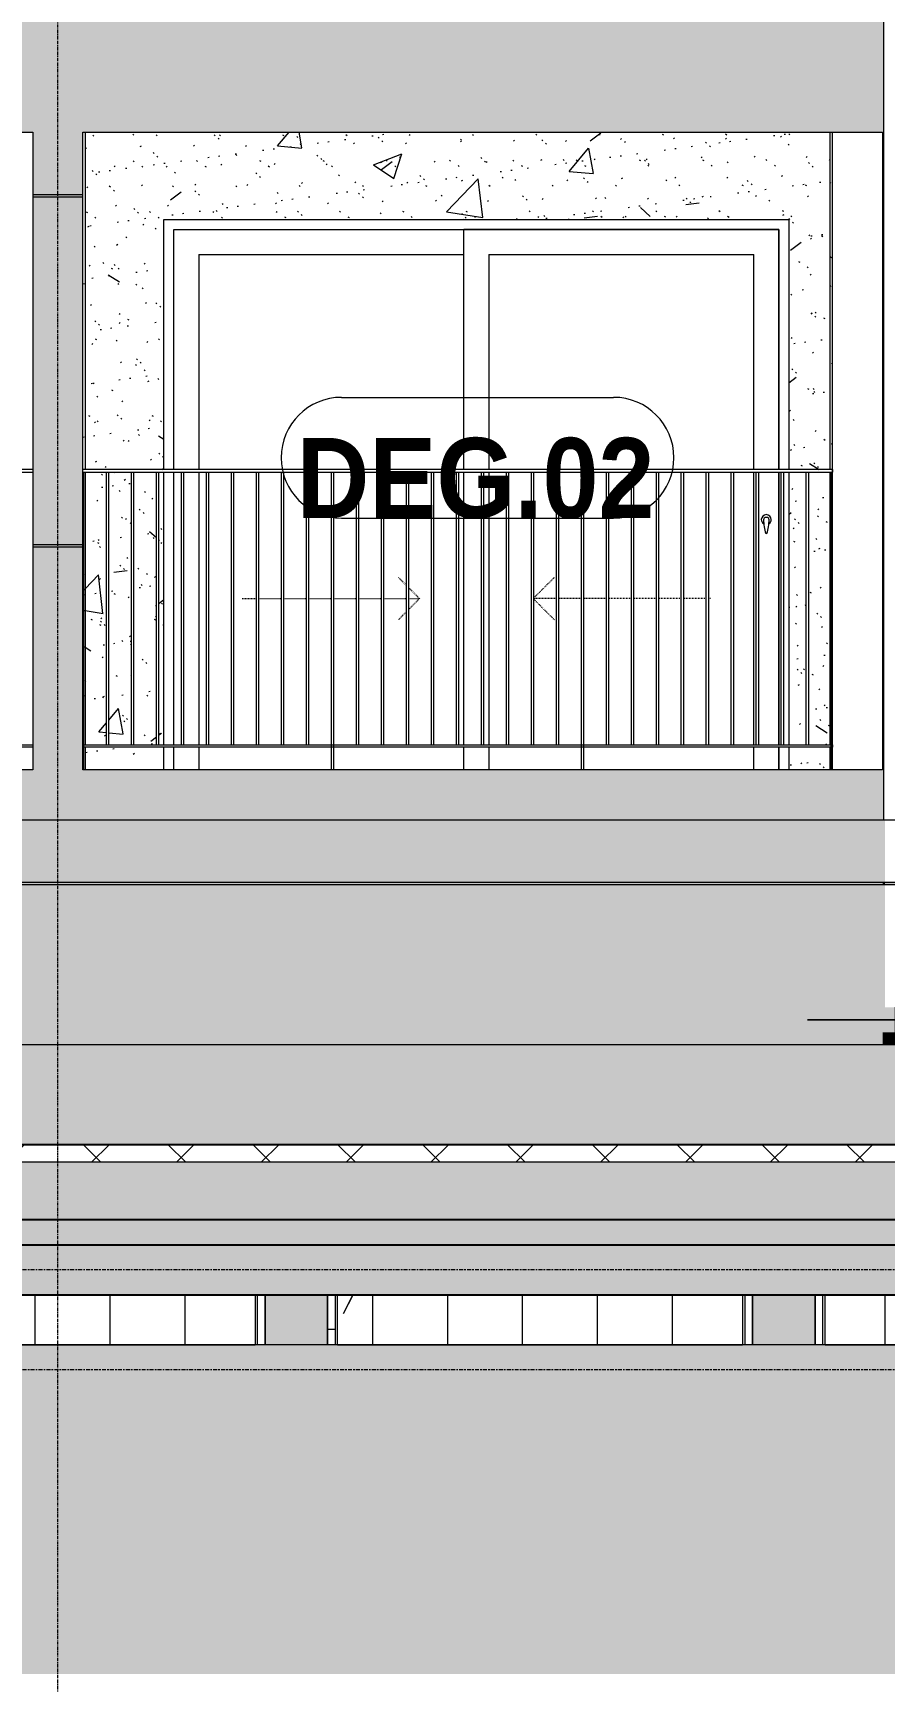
# Model space of a CAD drawing. Header units: millimetres. Extents: x -134153 to 99383, y -5233 to 35400.
# Drawn here: x 53160 to 56565, y -1245 to 5346 of the extents above; entities that cross this region are included whole.
import ezdxf

# ---------------------------------------------------------------- set-up
doc = ezdxf.new("R2010")
doc.units = ezdxf.units.MM
for name, pattern in [('Centre', [31.75, 6.35, -4.7625, 15.875, -4.7625]), ('Dash', [6, 3, -3]), ('Grid Line', [22.225, 12.7, -3.175, 3.175, -3.175])]:
    doc.linetypes.add(name, pattern=pattern)
for name, color, linetype, lineweight in [('0-2', 250, 'Continuous', 5), ('A-DETL-GENF-2', 9, 'Continuous', 9), ('A-DETL-THIN', 151, 'Continuous', 9), ('A-DOOR', 31, 'Continuous', 9), ('A-DOOR-FRAM', 31, 'Continuous', 9), ('A-DOOR-HDLN', 31, 'Dash', 9), ('A-DOOR-IDEN', 31, 'Continuous', 9), ('A-FLOR-2', 10, 'Continuous', 25), ('A-FLOR-3', 192, 'Continuous', 25), ('A-FLOR-HRAL', 11, 'Continuous', 9), ('A-FLOR-LEVL-2', 51, 'Centre', 9), ('A-FLOR-MCUT', 51, 'Continuous', 9), ('A-FLOR-PATT', 8, 'Continuous', 9), ('A-FLOR-PATT-1', 7, 'Continuous', 9), ('A-GLAZ-CWMG', 51, 'Continuous', 9), ('A-WALL', 113, 'Continuous', 9), ('A-WALL-PATT', 111, 'Continuous', 9), ('A-WALL-PATT-1', 9, 'Continuous', 9), ('A-WALL-PATT-2', 111, 'Continuous', 5), ('A-WALL-PATT-3', 7, 'Continuous', 9), ('C-PRKG', 70, 'Continuous', 9), ('C-PRKG-HDLN', 70, 'Dash', 9), ('I-WALL-1', 7, 'Continuous', 9), ('I-WALL-2', 2, 'Continuous', 18), ('L-SITE-WALL-2', 250, 'Continuous', 18), ('S-GRID-1', 1, 'Grid Line', 9)]:
    doc.layers.add(name, color=color, linetype=linetype, lineweight=lineweight)
doc.styles.add('Arial_B_2', font='arialbd_0.ttf', dxfattribs={"width": 0.9, "height": 320})
pattern_1 = [(37.5, (82572.62, 0), (-5.1206, 156.6122), [5.364, -118.181, 5.364, -132.812, -132.08]), (37.5, (82572.62, 0), (-5.1206, 156.6122), [-261.722, 5.364, -126.716]), (7.5, (82572.62, 0), (143.847, 229.3842), [5.364, -61.285, 5.364, -105.989, -42.672]), (7.5, (82572.62, 0), (143.847, 229.3842), [-178.003, 5.364, -37.308]), (327.5, (82472.65, 0), (253.1176, 0.4601), [5.364, -35.276, 5.364, -140.94, -191.008]), (327.5, (82472.65, 0), (253.1176, 0.4601), [-186.944, 5.364, -185.644]), (317.5, (82472.65, 0), (244.338, 71.3376), [5.364, -14.956, 5.364, -90.546, -109.728]), (317.5, (82472.65, 0), (244.338, 71.3376), [-116.23, 5.364, -104.364])]
pattern_2 = [(50, (82572.6, 0), (1165.98, -102.01), [121.92, -1341.12]), (355, (82572.6, 0), (-225.55, 1222.76), [97.54, -1072.9]), (100.451, (82669.8, -8.5), (940.43, 1120.75), [103.62, -1139.78]), (46.184, (82572.6, 325.1), (1734.9, -269.07), [182.88, -2011.68]), (96.636, (82717.2, 302.7), (1519.38, 1583.54), [155.42, -1709.66]), (351.184, (82572.6, 325.1), (1519.4, 1583.52), [146.3, -1609.34]), (21, (82735.2, 243.8), (970.33, -654.5), [121.92, -1341.12]), (326, (82735.2, 243.8), (395.53, 1178.8), [97.54, -1072.9]), (71.451, (82816, 189.3), (1365.87, 524.3), [103.62, -1139.78]), (37.5, (82572.62, 0), (19.767, 541.153), [53.645, -1006.246, 53.645, -1035.507, -1076.96]), (37.5, (82572.62, 0), (19.767, 541.153), [-2149.043, 53.645, -1023.315]), (7.5, (82572.6, 0), (427.646, 641.156), [53.645, -567.334, 53.645, -981.862, -410.464]), (7.5, (82572.6, 0), (427.646, 641.156), [-1656.486, 53.645, -356.82]), (327.5, (82210.1, 0), (867.782, -36.665), [53.645, -352.755, 53.645, -1214.323, -1682.496]), (327.5, (82210.1, 0), (867.782, -36.665), [-1674.37, 53.645, -1628.85]), (317.5, (82047.56, 0), (948.028, 162.73), [53.645, -474.675, 53.645, -788.416, -1194.816]), (317.5, (82047.56, 0), (948.028, 162.73), [-1370.38, 53.645, -1141.17])]
pattern_3 = [(0, (44078.91, 0), (650.24, 162.56), [53.645, -434.035, 53.645, -434.035, -2600.96]), (0, (44078.91, 0), (650.24, 162.56), [-975.36, 53.645, -921.715, 53.645, -434.035, -1137.92]), (0, (44078.91, 0), (650.24, 162.56), [-2438.4, 53.645, -271.475, 53.645, -759.155]), (120, (44322.75, 81.28), (-465.9011, 481.84436), [53.645, -434.035, 53.645, -3034.995]), (120, (44322.75, 81.28), (-465.9011, 481.84436), [-541.325, -434.035, 53.645, -921.715, -1625.6]), (120, (44322.75, 81.28), (-465.9011, 481.84436), [-1950.72, 53.645, -434.035, 53.645, -1084.275]), (120, (44322.75, 81.28), (-465.9011, 481.84436), [-2492.045, -271.475, 53.645, -759.155]), (240, (44404.03, 406.4), (-184.3389, -644.40436), [53.645, -434.035, 53.645, -3034.995]), (240, (44404.03, 406.4), (-184.3389, -644.40436), [-541.325, -434.035, 53.645, -921.715, -1625.6]), (240, (44404.03, 406.4), (-184.3389, -644.40436), [-1950.72, 53.645, -434.035, 53.645, -1084.275]), (240, (44404.03, 406.4), (-184.3389, -644.40436), [-2492.045, -271.475, 53.645, -759.155])]
pattern_4 = [(63.435, (47898.1, 222.6), (-0.002, 3251.2), [1135.9, -6134]), (63.435, (44647, 222.6), (-0.002, 3251.2), [1135.9, -6134]), (63.435, (49454.5, 850.7), (-0.002, 3251.2), [1135.9, -6134]), (63.435, (46203.3, 850.7), (-0.002, 3251.2), [1135.9, -6134]), (63.435, (49219, 629), (-0.002, 3251.2), [1135.9, -6134]), (63.435, (45967.7, 629), (-0.002, 3251.2), [1135.9, -6134]), (63.435, (48978.8, 1898.8), (-0.002, 3251.2), [552.1, -6717.8]), (63.435, (45727.6, 1898.8), (-0.002, 3251.2), [552.1, -6717.8]), (63.435, (48821.8, 1702.3), (-0.002, 3251.2), [1135.9, -6134]), (63.435, (45570.6, 1702.3), (-0.002, 3251.2), [1135.9, -6134]), (63.435, (48849.5, 1843.4), (-0.002, 3251.2), [1135.9, -6134]), (63.435, (45598.3, 1843.4), (-0.002, 3251.2), [1135.9, -6134]), (63.435, (47537.8, 1224.4), (-0.002, 3251.2), [1135.9, -6134]), (63.435, (44286.6, 1224.4), (-0.002, 3251.2), [1135.9, -6134]), (63.435, (47565.5, 1390.7), (-0.002, 3251.2), [1135.9, -6134]), (63.435, (44314.3, 1390.7), (-0.002, 3251.2), [1135.9, -6134]), (63.435, (47573, 1510.6), (-0.002, 3251.2), [1135.9, -6134]), (63.435, (44321.8, 1510.6), (-0.002, 3251.2), [1135.9, -6134])]

# ---------------------------------------------------------------- blocks, each defined once
blk = doc.blocks.new('NCV_TKTC_KET CAU_rvt-2-TKCS_MẶT ĐỨNG HƯỚNG NAM')
at = {"layer": 'A-FLOR-PATT-1'}
blk.add_hatch(color=256, dxfattribs=at).paths.add_polyline_path([(101215.6, 300), (101332.6, 300), (101332.6, 600), (86182.6, 600), (86182.6, 300), (100422.3, 300)])
at = {"layer": 'A-WALL-PATT-3'}
for points in [[(92832.6, 100), (92832.6, 300), (92582.6, 300), (92582.6, 100)], [(94782.6, 100), (94782.6, 300), (94532.6, 300), (94532.6, 100)]]:
    blk.add_hatch(color=256, dxfattribs=at).paths.add_polyline_path(points)
at = {"layer": 'A-FLOR-2'}
for p, q in [((101332.6, 600), (86182.6, 600)), ((86182.6, 300), (101332.6, 300))]:
    blk.add_line(p, q, dxfattribs=at)
at = {"layer": 'L-SITE-WALL-2'}
for p, q in [((92582.6, 300), (92582.6, 100)), ((92832.6, 300), (92582.6, 300)), ((92832.6, 100), (92832.6, 300)), ((94532.6, 300), (94532.6, 100)), ((94782.6, 300), (94532.6, 300)), ((94782.6, 100), (94782.6, 300))]:
    blk.add_line(p, q, dxfattribs=at)
blk = doc.blocks.new('NCV_TKTC_TANG 1_rvt-2-TKCS_MẶT ĐỨNG HƯỚNG NAM')
at = {"layer": 'A-WALL-PATT-1'}
h = blk.add_hatch(dxfattribs=at)
h.set_pattern_fill('FP_31', color=256, style=0, pattern_type=2)
h.set_pattern_definition(pattern_2)
h.paths.add_polyline_path([(91857.5, 2400), (91862.6, 2400), (91862.1, 2490), (91857.5, 2490)])
h.paths.add_polyline_path([(91862.6, 2500), (91862.6, 3590), (91857.5, 3590), (91857.5, 2500), (91862.1, 2500)])
h.paths.add_polyline_path([(91852.6, 3600), (91862.6, 3600), (91862.6, 4950), (91852.6, 4950), (91852.6, 3752.7)])
h = blk.add_hatch(dxfattribs=at)
h.set_pattern_fill('FP_32', color=256, style=0, pattern_type=2)
h.set_pattern_definition(pattern_1)
h.paths.add_polyline_path([(91857.5, 2400), (91862.6, 2400), (91862.1, 2490), (91857.5, 2490)])
h.paths.add_polyline_path([(91862.6, 2500), (91862.6, 3590), (91857.5, 3590), (91857.5, 2500), (91862.1, 2500)])
h.paths.add_polyline_path([(91852.6, 3600), (91862.6, 3600), (91862.6, 4950), (91852.6, 4950), (91852.6, 3752.7)])
h = blk.add_hatch(dxfattribs=at)
h.set_pattern_fill('FP_31', color=256, style=0, pattern_type=2)
h.set_pattern_definition(pattern_2)
h.paths.add_polyline_path([(91882.7, 2400), (92177.6, 2400), (92177.6, 2490), (91862.6, 2490), (91862.6, 2400), (91873.3, 2400)])
h.paths.add_polyline_path([(94832, 2400), (94842.6, 2400), (94842.6, 2490), (94677.6, 2490), (94677.6, 2400)])
h.paths.add_polyline_path([(92147.5, 2500), (92147.5, 3590), (92057.5, 3590), (92057.5, 2500)])
h.paths.add_polyline_path([(92177.6, 2500), (92177.6, 3590), (92157.5, 3590), (92157.5, 2500)])
h.paths.add_polyline_path([(92047.5, 2500), (92047.5, 3590), (91957.5, 3590), (91957.5, 2500)])
h.paths.add_polyline_path([(91947.5, 2500), (91947.5, 3590), (91862.6, 3590), (91862.6, 2500), (91896.1, 2500)])
h.paths.add_polyline_path([(94825, 2500), (94842.6, 2500), (94842.6, 3590), (94757.5, 3590), (94757.5, 2500)])
h.paths.add_polyline_path([(94747.5, 2500), (94747.5, 3590), (94677.6, 3590), (94677.6, 2500)])
h.paths.add_polyline_path([(92039.3, 3600), (92177.6, 3600), (92177.6, 4600), (94677.6, 4600), (94677.6, 3600), (94842.6, 3600), (94842.6, 4950), (91862.6, 4950), (91862.6, 3600)])
h = blk.add_hatch(dxfattribs=at)
h.set_pattern_fill('FP_32', color=256, style=0, pattern_type=2)
h.set_pattern_definition(pattern_1)
h.paths.add_polyline_path([(91882.7, 2400), (92177.6, 2400), (92177.6, 2490), (91862.6, 2490), (91862.6, 2400), (91873.3, 2400)])
h.paths.add_polyline_path([(94832, 2400), (94842.6, 2400), (94842.6, 2490), (94677.6, 2490), (94677.6, 2400)])
h.paths.add_polyline_path([(92147.5, 2500), (92147.5, 3590), (92057.5, 3590), (92057.5, 2500)])
h.paths.add_polyline_path([(92177.6, 2500), (92177.6, 3590), (92157.5, 3590), (92157.5, 2500)])
h.paths.add_polyline_path([(92047.5, 2500), (92047.5, 3590), (91957.5, 3590), (91957.5, 2500)])
h.paths.add_polyline_path([(91947.5, 2500), (91947.5, 3590), (91862.6, 3590), (91862.6, 2500), (91896.1, 2500)])
h.paths.add_polyline_path([(94825, 2500), (94842.6, 2500), (94842.6, 3590), (94757.5, 3590), (94757.5, 2500)])
h.paths.add_polyline_path([(94747.5, 2500), (94747.5, 3590), (94677.6, 3590), (94677.6, 2500)])
h.paths.add_polyline_path([(92039.3, 3600), (92177.6, 3600), (92177.6, 4600), (94677.6, 4600), (94677.6, 3600), (94842.6, 3600), (94842.6, 4950), (91862.6, 4950), (91862.6, 3600)])
h = blk.add_hatch(dxfattribs=at)
h.set_pattern_fill('FP_32', color=256, style=0, pattern_type=2)
h.set_pattern_definition(pattern_1)
h.paths.add_polyline_path([(94847.5, 2400), (94847.5, 2490), (94842.6, 2490), (94842.7, 2400)])
h.paths.add_polyline_path([(94843.1, 2500), (94847.5, 2500), (94846.7, 3590), (94842.6, 3590), (94842.6, 2500)])
h.paths.add_polyline_path([(94852.5, 3590), (94852.6, 3590), (94851.1, 4950), (94842.6, 4950), (94842.6, 3600), (94852.5, 3600)])
at = {"layer": 'I-WALL-1'}
for p, q in [((91862.6, 4950), (91862.6, 3600)), ((94842.6, 3600), (94842.6, 4950)), ((92177.6, 3600), (92177.6, 4600)), ((92177.6, 4600), (94677.6, 4600)), ((94677.6, 4600), (94677.6, 3600)), ((91862.6, 3590), (91862.6, 2500)), ((92177.6, 2500), (92177.6, 3590)), ((94677.6, 3590), (94677.6, 2500)), ((94842.6, 2500), (94842.6, 3590)), ((91862.6, 2490), (91862.6, 2400)), ((92177.6, 2400), (92177.6, 2490)), ((94677.6, 2490), (94677.6, 2400)), ((94842.6, 2400), (94842.6, 2490))]:
    blk.add_line(p, q, dxfattribs=at)
blk = doc.blocks.new('DEG_02-DEG_03 - DEG_02-2500x2400mm-CỬA ĐI 02 CÁNH TRƯỢT-V262-TKCS_MẶT ĐỨNG HƯỚNG NAM')
at = {"layer": 'A-DOOR'}
for p, q in [((94637.6, 4560), (93377.6, 4560)), ((93377.6, 3600), (93377.6, 4560)), ((94637.6, 4560), (94637.6, 3600)), ((92317.6, 4460), (92317.6, 3600)), ((92317.6, 4460), (93377.6, 4460)), ((93477.6, 4460), (93477.6, 3600)), ((93477.6, 4460), (94537.6, 4460)), ((94537.6, 3600), (94537.6, 4460)), ((92317.6, 3590), (92317.6, 2500)), ((93377.6, 2500), (93377.6, 3590)), ((93477.6, 3590), (93477.6, 2500)), ((94537.6, 2500), (94537.6, 3590)), ((94637.6, 3590), (94637.6, 2500)), ((92317.6, 2490), (92317.6, 2400)), ((93377.6, 2400), (93377.6, 2490)), ((93477.6, 2490), (93477.6, 2400)), ((94537.6, 2400), (94537.6, 2490)), ((94637.6, 2490), (94637.6, 2400))]:
    blk.add_line(p, q, dxfattribs=at)
at = {"layer": 'A-DOOR', "flags": 128}
blk.add_lwpolyline([(94589.1, 3408.7), (94589.1, 3408.7), (94589, 3408.7), (94589, 3408.7), (94589, 3408.7), (94589, 3408.7), (94589, 3408.7), (94589, 3408.7), (94588.9, 3408.7), (94588.9, 3408.7), (94588.9, 3408.7), (94588.9, 3408.7), (94588.8, 3408.7), (94588.8, 3408.7), (94588.8, 3408.7), (94588.7, 3408.7), (94588.7, 3408.7), (94588.7, 3408.7), (94588.6, 3408.7), (94588.6, 3408.7), (94588.5, 3408.7), (94588.5, 3408.7), (94588.4, 3408.7), (94588.4, 3408.7), (94588.3, 3408.7), (94588.3, 3408.7), (94588.2, 3408.7), (94588.2, 3408.7), (94588.1, 3408.7), (94588.1, 3408.7), (94588, 3408.7), (94587.9, 3408.7), (94587.9, 3408.7), (94587.8, 3408.7), (94587.8, 3408.7), (94587.7, 3408.7), (94587.6, 3408.7), (94587.6, 3408.7), (94587.5, 3408.7), (94587.5, 3408.7), (94587.4, 3408.7), (94587.3, 3408.7), (94587.3, 3408.7), (94587.2, 3408.7), (94587.2, 3408.7), (94587.1, 3408.7), (94587.1, 3408.7), (94587, 3408.7), (94586.9, 3408.7), (94586.9, 3408.7), (94586.8, 3408.7), (94586.8, 3408.7), (94586.7, 3408.7), (94586.7, 3408.7), (94586.6, 3408.7), (94586.6, 3408.7), (94586.5, 3408.7), (94586.5, 3408.7), (94586.5, 3408.7), (94586.4, 3408.7), (94586.4, 3408.7), (94586.3, 3408.7), (94586.3, 3408.7), (94586.3, 3408.7), (94586.2, 3408.7), (94586.2, 3408.7), (94586.2, 3408.7), (94586.2, 3408.7), (94586.2, 3408.7), (94586.1, 3408.7), (94586.1, 3408.7), (94586.1, 3408.7), (94586.1, 3408.7), (94586.1, 3408.7), (94586.1, 3408.7), (94586.1, 3408.7)], dxfattribs=at)
at = {"layer": 'A-DOOR'}
for centre, radius, start, end in [((94587.6, 3400), 20, 0, 180), ((94587.6, 3400), 20, 180, 240), ((94586.1, 3399.2), 9.45, 90, 180), ((94741.4, 3399.2), 164.8, 180, 199.13397), ((94589.1, 3399.2), 9.45, 0, 90), ((94433.8, 3399.2), 164.8, 340.86603, 0), ((94587.6, 3400), 20, 300, 0), ((94587.9, 3346), 2.34, 199.13397, 261.03098), ((94587.2, 3346), 2.34, 278.96902, 340.86603)]:
    blk.add_arc(centre, radius, start, end, dxfattribs=at)
at = {"layer": 'A-DOOR-FRAM'}
for p, q in [((92217.6, 3600), (92217.6, 4560)), ((92217.6, 4560), (94637.6, 4560)), ((94637.6, 3600), (94637.6, 4560)), ((92217.6, 2500), (92217.6, 3590)), ((94637.6, 2500), (94637.6, 3590)), ((92217.6, 2400), (92217.6, 2490)), ((94637.6, 2400), (94637.6, 2490))]:
    blk.add_line(p, q, dxfattribs=at)
at = {"layer": 'A-DOOR-HDLN'}
for p, q in [((93147.5, 3137.1), (93115.5, 3169.1)), ((93657.5, 3086.9), (93739.7, 3169.1)), ((93200.3, 3084.2), (93157.5, 3127.1)), ((92490.3, 3084.2), (92547.5, 3084.2)), ((92557.5, 3084.2), (92647.5, 3084.2)), ((92657.5, 3084.2), (92747.5, 3084.2)), ((92757.5, 3084.2), (92847.5, 3084.2)), ((92857.5, 3084.2), (92947.5, 3084.2)), ((92957.5, 3084.2), (93047.5, 3084.2)), ((93057.5, 3084.2), (93147.5, 3084.2)), ((93200.3, 3084.2), (93157.5, 3041.4)), ((93157.5, 3084.2), (93200.3, 3084.2)), ((93747.5, 3084.2), (93657.5, 3084.2)), ((93657.5, 3081.5), (93739.7, 2999.4)), ((93847.5, 3084.2), (93757.5, 3084.2)), ((93947.5, 3084.2), (93857.5, 3084.2)), ((94047.5, 3084.2), (93957.5, 3084.2)), ((94147.5, 3084.2), (94057.5, 3084.2)), ((94247.5, 3084.2), (94157.5, 3084.2)), ((94347.5, 3084.2), (94257.5, 3084.2)), ((94364.8, 3084.2), (94357.5, 3084.2)), ((93147.5, 3031.4), (93115.5, 2999.4))]:
    blk.add_line(p, q, dxfattribs=at)
blk = doc.blocks.new('BAI XE PCCC - BAI XE PCCC-1477864-TKCS_MẶT ĐỨNG HƯỚNG NAM')
at = {"layer": 'C-PRKG'}
for p, q in [((94752.564287, 1400), (109752.564287, 1400)), ((109752.564287, 1400), (94752.564287, 1400))]:
    blk.add_line(p, q, dxfattribs=at)
at = {"layer": 'C-PRKG-HDLN'}
for p, q in [((94752.564287, 1400), (109752.564287, 1400)), ((109752.564287, 1400), (94752.564287, 1400))]:
    blk.add_line(p, q, dxfattribs=at)
blk = doc.blocks.new('Railing - 10mm-1251313-TKCS_MẶT ĐỨNG HƯỚNG NAM')
at = {"layer": 'A-FLOR-HRAL'}
for p, q in [((52620.064287, 5900), (52620.064287, 6990)), ((52630.064287, 5900), (52630.064287, 6990))]:
    blk.add_line(p, q, dxfattribs=at)
blk = doc.blocks.new('Railing - 50 x 10mm-1251315-TKCS_MẶT ĐỨNG HƯỚNG NAM')
at = {"layer": 'A-FLOR-HRAL'}
for p, q in [((51697.564287, 5800), (51697.564287, 6990)), ((51707.564287, 6990), (51697.564287, 6990)), ((51707.564287, 5800), (51707.564287, 6990))]:
    blk.add_line(p, q, dxfattribs=at)
blk = doc.blocks.new('Railing - 50 x 10mm-V315-TKCS_MẶT ĐỨNG HƯỚNG NAM')
at = {"layer": 'A-FLOR-HRAL'}
for p in [(91852.6, 3590), (91857.5, 2399.7)]:
    blk.add_line(p, (91857.5, 3590), dxfattribs=at)
blk = doc.blocks.new('Railing - 50 x 10mm-V296-TKCS_MẶT ĐỨNG HƯỚNG NAM')
at = {"layer": 'A-FLOR-HRAL'}
for p, q in [((94847.5, 6990), (94852.6, 6990)), ((94847.5, 5800), (94847.5, 6990))]:
    blk.add_line(p, q, dxfattribs=at)
blk = doc.blocks.new('Railing - Railing-1602786-TKCS_MẶT ĐỨNG HƯỚNG NAM')
at = {"layer": 'A-FLOR-HRAL'}
for p, q in [((91852.6, 2500), (94852.5, 2500)), ((94852.5, 2490), (91852.6, 2490)), ((94852.5, 2500), (94852.5, 2490))]:
    blk.add_line(p, q, dxfattribs=at)
for name, p in [('Railing - 50 x 10mm-V315-TKCS_MẶT ĐỨNG HƯỚNG NAM', (0, 0)), ('Railing - 50 x 10mm-V296-TKCS_MẶT ĐỨNG HƯỚNG NAM', (0, -3400))]:
    blk.add_blockref(name, p)
at = {"extrusion": (0, 0, -1), "zscale": -1}
for name, p in [('Railing - 10mm-1251313-TKCS_MẶT ĐỨNG HƯỚNG NAM', (-144577.6, -3400)), ('Railing - 10mm-1251313-TKCS_MẶT ĐỨNG HƯỚNG NAM', (-144677.6, -3400)), ('Railing - 10mm-1251313-TKCS_MẶT ĐỨNG HƯỚNG NAM', (-144777.6, -3400)), ('Railing - 10mm-1251313-TKCS_MẶT ĐỨNG HƯỚNG NAM', (-144877.6, -3400)), ('Railing - 10mm-1251313-TKCS_MẶT ĐỨNG HƯỚNG NAM', (-144977.6, -3400)), ('Railing - 10mm-1251313-TKCS_MẶT ĐỨNG HƯỚNG NAM', (-145077.6, -3400)), ('Railing - 10mm-1251313-TKCS_MẶT ĐỨNG HƯỚNG NAM', (-145177.6, -3400)), ('Railing - 10mm-1251313-TKCS_MẶT ĐỨNG HƯỚNG NAM', (-145277.6, -3400)), ('Railing - 10mm-1251313-TKCS_MẶT ĐỨNG HƯỚNG NAM', (-145377.6, -3400)), ('Railing - 50 x 10mm-1251315-TKCS_MẶT ĐỨNG HƯỚNG NAM', (-144555.1, -3400)), ('Railing - 10mm-1251313-TKCS_MẶT ĐỨNG HƯỚNG NAM', (-145577.6, -3400)), ('Railing - 10mm-1251313-TKCS_MẶT ĐỨNG HƯỚNG NAM', (-145677.6, -3400)), ('Railing - 10mm-1251313-TKCS_MẶT ĐỨNG HƯỚNG NAM', (-145777.6, -3400)), ('Railing - 10mm-1251313-TKCS_MẶT ĐỨNG HƯỚNG NAM', (-145877.6, -3400)), ('Railing - 10mm-1251313-TKCS_MẶT ĐỨNG HƯỚNG NAM', (-145977.6, -3400)), ('Railing - 10mm-1251313-TKCS_MẶT ĐỨNG HƯỚNG NAM', (-146077.6, -3400)), ('Railing - 10mm-1251313-TKCS_MẶT ĐỨNG HƯỚNG NAM', (-146177.6, -3400)), ('Railing - 10mm-1251313-TKCS_MẶT ĐỨNG HƯỚNG NAM', (-146277.6, -3400)), ('Railing - 10mm-1251313-TKCS_MẶT ĐỨNG HƯỚNG NAM', (-146377.6, -3400)), ('Railing - 50 x 10mm-1251315-TKCS_MẶT ĐỨNG HƯỚNG NAM', (-145555.1, -3400)), ('Railing - 10mm-1251313-TKCS_MẶT ĐỨNG HƯỚNG NAM', (-146577.6, -3400)), ('Railing - 10mm-1251313-TKCS_MẶT ĐỨNG HƯỚNG NAM', (-146677.6, -3400)), ('Railing - 10mm-1251313-TKCS_MẶT ĐỨNG HƯỚNG NAM', (-146777.6, -3400)), ('Railing - 10mm-1251313-TKCS_MẶT ĐỨNG HƯỚNG NAM', (-146877.6, -3400)), ('Railing - 10mm-1251313-TKCS_MẶT ĐỨNG HƯỚNG NAM', (-146977.6, -3400)), ('Railing - 10mm-1251313-TKCS_MẶT ĐỨNG HƯỚNG NAM', (-147077.6, -3400)), ('Railing - 10mm-1251313-TKCS_MẶT ĐỨNG HƯỚNG NAM', (-147177.6, -3400)), ('Railing - 10mm-1251313-TKCS_MẶT ĐỨNG HƯỚNG NAM', (-147277.6, -3400)), ('Railing - 10mm-1251313-TKCS_MẶT ĐỨNG HƯỚNG NAM', (-147377.6, -3400))]:
    blk.add_blockref(name, p, dxfattribs=at)
blk = doc.blocks.new('Top Rail Type - Top Rail_Internal_-1602789-TKCS_MẶT ĐỨNG HƯỚNG NAM')
at = {"layer": 'A-FLOR-HRAL'}
for p, q in [((94852.5, 3600), (91852.6, 3600)), ((91852.6, 3590), (94852.5, 3590)), ((94852.5, 3600), (94852.5, 3590))]:
    blk.add_line(p, q, dxfattribs=at)
blk = doc.blocks.new('Railing - Railing-1602803-TKCS_MẶT ĐỨNG HƯỚNG NAM')
at = {"layer": 'A-FLOR-HRAL'}
for p, q in [((86477.6, 2500), (91653.6, 2500)), ((91653.6, 2490), (86477.6, 2490))]:
    blk.add_line(p, q, dxfattribs=at)
blk = doc.blocks.new('Top Rail Type - Top Rail_Internal_-1602806-TKCS_MẶT ĐỨNG HƯỚNG NAM')
at = {"layer": 'A-FLOR-HRAL'}
for p, q in [((91653.6, 3600), (86477.6, 3600)), ((86477.6, 3590), (91653.6, 3590))]:
    blk.add_line(p, q, dxfattribs=at)
blk = doc.blocks.new('Rectangular Mullion - 50 x 100mm-V325-TKCS_MẶT ĐỨNG HƯỚNG NAM')
at = {"layer": 'A-GLAZ-CWMG'}
blk.add_hatch(color=256, dxfattribs=at).paths.add_polyline_path([(44827.564287, 1200), (44877.564287, 1200), (44877.564287, 1250), (44827.564287, 1250)])
blk.add_line((44877.564287, 1250), (44877.564287, 1200), dxfattribs=at)
blk = doc.blocks.new('Rectangular Mullion - 50 x 100mm-2333208-TKCS_MẶT ĐỨNG HƯỚNG NAM')
at = {"layer": 'A-GLAZ-CWMG'}
blk.add_hatch(color=256, dxfattribs=at).paths.add_polyline_path([(38702.564287, 1050), (38702.564287, 1150), (38652.564287, 1150), (38652.564287, 1050)])
blk.add_line((38702.564287, 1150), (38702.564287, 1050), dxfattribs=at)
blk = doc.blocks.new('STN_Door Tag - STN_Door Tag-1788670-TKCS_MẶT ĐỨNG HƯỚNG NAM')
at = {"layer": 'A-DOOR-IDEN'}
for p, q in [((50538.4, 10689.1), (51626.5, 10689.1)), ((50538.4, 10206.1), (51626.5, 10206.1))]:
    blk.add_line(p, q, dxfattribs=at)
for centre, start, end in [((50538.4, 10447.6), 90, 270), ((51626.5, 10447.6), 270, 90)]:
    blk.add_arc(centre, 241.5, start, end, dxfattribs=at)

msp = doc.modelspace()

# ---------------------------------------------------------------- hatches: boundary and pattern name
at = {"layer": 'A-DETL-GENF-2'}
h = msp.add_hatch(dxfattribs=at)
h.set_pattern_fill('FP_61', color=256, style=0, pattern_type=2)
h.set_pattern_definition([(0, (44078.9, 0), (774.192, 774.192), [774.192, -774.192]), (0, (44078.9, 290.3), (774.192, 774.192), [774.192, -774.192]), (0, (44078.9, 580.64), (774.192, 774.192), [774.192, -774.192]), (90, (44175.7, 677.4), (-774.192, 774.192), [774.192, -774.192]), (90, (44466, 677.4), (-774.192, 774.192), [774.192, -774.192]), (90, (44756.3, 677.4), (-774.192, 774.192), [774.192, -774.192])])
h.paths.add_polyline_path([(-8674.5, -1216.2), (92867, -1216.2), (92867, 100), (-8674.5, 100), (-8674.5, -664.1)])
at = {"layer": 'A-FLOR-PATT'}
h = msp.add_hatch(dxfattribs=at)
h.set_pattern_fill('FP_33', color=256, style=0, pattern_type=2)
h.set_pattern_definition([(45, (44078.9, 0), (-169.7056, 169.7056), []), (135, (44078.9, 0), (-169.7056, -169.7056), [])])
h.paths.add_polyline_path([(77001.2, 830), (77608.9, 830), (77608.9, 900), (6308.9, 900), (6308.9, 830), (73828, 830)])
h = msp.add_hatch(dxfattribs=at)
h.set_pattern_fill('FP_34', color=256, style=0, pattern_type=2)
h.set_pattern_definition(pattern_3)
h.paths.add_polyline_path([(77001.2, 500), (77608.9, 500), (77608.9, 830), (6308.9, 830), (6308.9, 500), (73828, 500)])
h = msp.add_hatch(dxfattribs=at)
h.set_pattern_fill('FP_35', color=256, style=0, pattern_type=2)
h.set_pattern_definition([(50, (44078.9, 0), (291.4942, -25.5022), [30.48, -335.28]), (355, (44078.9, 0), (-56.3889, 305.6909), [24.384, -268.224]), (100.451, (44103.2, -2.12), (235.108, 280.1865), [25.904, -284.944]), (46.184, (44078.9, 81.28), (433.727, -67.2684), [45.72, -502.92]), (96.636, (44115.05, 75.67), (379.844, 395.8845), [38.856, -427.416]), (351.184, (44078.9, 81.3), (379.848, 395.881), [36.576, -402.336]), (21, (44119.55, 60.96), (242.5828, -163.624), [30.48, -335.28]), (326, (44119.55, 60.96), (98.883, 294.701), [24.384, -268.224]), (71.451, (44139.77, 47.33), (341.4672, 131.074), [25.904, -284.944]), (37.5, (44078.91, 0), (4.9419, 135.28833), [5.364, -259.608, 5.364, -266.924, -269.24]), (37.5, (44078.91, 0), (4.9419, 135.28833), [-537.261, 5.364, -263.876]), (7.5, (44078.91, 0), (106.9117, 160.2891), [5.364, -149.88, 5.364, -253.512, -102.616]), (7.5, (44078.91, 0), (106.9117, 160.2891), [-414.122, 5.364, -97.252]), (327.5, (43988.28, 0), (216.9455, -9.16625), [5.364, -96.236, 5.364, -311.628, -420.624]), (327.5, (43988.28, 0), (216.9455, -9.16625), [-418.592, 5.364, -415.26]), (317.5, (43947.64, 0), (237.0069, 40.6827), [5.364, -126.716, 5.364, -205.151, -298.704]), (317.5, (43947.64, 0), (237.0069, 40.6827), [-342.595, 5.364, -293.34])])
h.paths.add_polyline_path([(77001.2, 500), (77608.9, 500), (77608.9, 830), (6308.9, 830), (6308.9, 500), (73828, 500)])
at = {"layer": 'A-WALL-PATT'}
h = msp.add_hatch(dxfattribs=at)
h.set_pattern_fill('FP_50', color=256, style=0, pattern_type=2)
h.set_pattern_definition([(0, (44078.9, 0), (1300.48, 325.12), [53.645, -921.715, 53.645, -921.715, -5201.92]), (0, (44078.9, 0), (1300.48, 325.12), [-1950.72, 53.645, -1897.075, 53.645, -921.715, -2275.84]), (0, (44078.9, 0), (1300.48, 325.12), [-4876.8, 53.645, -596.595, 53.645, -1571.955]), (120, (44566.6, 162.56), (-931.8022, 963.6887), [53.645, -921.715, 53.645, -6123.635]), (120, (44566.6, 162.56), (-931.8022, 963.6887), [-1029.005, -921.715, 53.645, -1897.075, -3251.2]), (120, (44566.6, 162.56), (-931.8022, 963.6887), [-3901.44, 53.645, -921.715, 53.645, -2222.195]), (120, (44566.6, 162.56), (-931.8022, 963.6887), [-4930.445, -596.595, 53.645, -1571.955]), (240, (44729.15, 812.8), (-368.6778, -1288.8087), [53.645, -921.715, 53.645, -6123.635]), (240, (44729.15, 812.8), (-368.6778, -1288.8087), [-1029.005, -921.715, 53.645, -1897.075, -3251.2]), (240, (44729.15, 812.8), (-368.6778, -1288.8087), [-3901.44, 53.645, -921.715, 53.645, -2222.195]), (240, (44729.15, 812.8), (-368.6778, -1288.8087), [-4930.445, -596.595, 53.645, -1571.955])])
h.paths.add_polyline_path([(45173.8, 900), (77598.9, 900), (77598.9, 1300), (45173.8, 1300), (45173.8, 992.2)])
h = msp.add_hatch(dxfattribs=at)
h.set_pattern_fill('FP_53', color=256, style=0, pattern_type=2)
h.set_pattern_definition([(349.695, (77897.9, 869.39), (3657.59817, -609.61005), [68.155, -6747.38]), (0, (77964.95, 857.2), (609.6, 609.6), [67.056, -542.544]), (18.435, (78032.01, 857.2), (1219.1992, 609.6016), [57.832, -1869.893]), (172.875, (78086.874, 875.49), (4267.1994, -609.59911), [49.148, -4865.604]), (174.806, (78038.106, 881.584), (6096.00395, -609.55472), [67.333, -6665.92]), (194.036, (77971.05, 887.68), (-1828.8022, -609.5924), [75.403, -2438.042]), (9.462, (77946.67, 869.39), (3048.00504, 609.5835), [37.081, -3670.971]), (353.66, (77983.24, 875.49), (-4876.8008, 609.58348), [55.202, -5464.96]), (185.711, (78038.106, 869.39), (-5486.39511, -609.63944), [61.264, -6065.139]), (168.69, (77977.15, 863.3), (2438.40003, -609.6026), [31.084, -3077.279]), (354.806, (77843.034, 863.296), (-6096.00395, 609.55472), [67.333, -6665.92]), (348.69, (77910.09, 857.2), (-2438.40003, 609.6026), [62.167, -3046.194]), (0, (77971.05, 845), (609.6, 609.6), [73.152, -536.448]), (20.556, (78044.2, 845.01), (3048.0001, 1219.19697), [52.084, -5156.34]), (3.814, (78092.97, 863.296), (8534.401155, 609.58889), [91.643, -9072.654]), (354.806, (78184.41, 869.39), (-6096.00395, 609.55472), [67.333, -6665.92]), (0, (78251.47, 863.3), (609.6, 609.6), [67.056, -542.544]), (5.194, (77708.92, 863.296), (6096.00395, 609.55472), [67.333, -6665.92]), (354.806, (77775.98, 869.39), (-6096.00395, 609.55472), [67.333, -6665.92]), (0, (77708.9, 875.5), (609.6, 609.6), [36.576, -573.024]), (5.194, (77745.5, 875.49), (6096.00395, 609.55472), [67.333, -6665.92]), (0, (77812.55, 881.6), (609.6, 609.6), [60.96, -548.64]), (10.305, (77873.514, 881.584), (-3657.59817, -609.61005), [68.155, -6747.38]), (5.194, (77940.57, 893.776), (6096.00395, 609.55472), [67.333, -6665.92]), (354.806, (78007.626, 899.87), (-6096.00395, 609.55472), [67.333, -6665.92]), (354.806, (78074.68, 893.776), (-6096.00395, 609.55472), [67.333, -6665.92]), (351.87, (78141.74, 887.68), (-3657.60043, 609.5929), [86.21, -4224.312]), (0, (78227.1, 875.5), (609.6, 609.6), [91.44, -518.16]), (347.471, (78202.7, 509.73), (3047.99888, -609.61085), [56.202, -5564.033]), (354.289, (78257.56, 497.536), (-5486.39511, 609.63944), [61.264, -6065.139]), (8.13, (78202.7, 509.73), (3657.60043, 609.5929), [43.105, -4267.418]), (9.462, (78245.37, 515.82), (3048.00504, 609.5835), [74.161, -3633.892]), (0, (77708.9, 528), (609.6, 609.6), [73.152, -536.448]), (350.538, (77782.07, 528.02), (-3048.00504, 609.5835), [37.081, -3670.971]), (201.801, (77818.65, 521.92), (1828.80447, 609.58684), [32.828, -3249.968]), (192.995, (77788.17, 509.73), (5486.39314, 1219.23746), [81.331, -8051.747]), (352.875, (78269.754, 509.73), (-4267.1994, 609.59911), [49.148, -4865.604]), (7.125, (78269.754, 509.73), (4267.1994, 609.59911), [49.148, -4865.604]), (0, (77708.9, 515.8), (609.6, 609.6), [48.768, -560.832]), (194.036, (77757.69, 515.82), (-1828.8022, -609.5924), [50.269, -2463.177]), (356.633, (77843.034, 534.112), (-9753.594387, 609.691875), [103.811, -10277.302]), (357.709, (77946.666, 528.016), (-14630.396648, 609.69909), [152.522, -15099.665]), (3.18, (78099.066, 521.92), (10363.19831, 609.63121), [109.897, -10879.823]), (9.462, (78208.79, 528.02), (3048.00504, 609.5835), [111.242, -3596.81]), (10.305, (77708.92, 473.15), (-3657.59817, -609.61005), [68.155, -6747.38]), (15.945, (77775.98, 485.34), (-2438.40422, -609.58315), [88.759, -4349.196]), (0, (77861.3, 509.7), (609.6, 609.6), [79.248, -530.352]), (351.87, (77940.57, 509.73), (-3657.60043, 609.5929), [86.21, -4224.312]), (3.576, (78025.914, 497.536), (9144.002965, 609.546796), [97.726, -9674.906]), (351.254, (78123.45, 503.63), (4267.20096, -609.58783), [80.18, -7937.856]), (345.964, (78202.7, 491.44), (-1828.8022, 609.5924), [75.403, -2438.042]), (0, (78275.85, 473.15), (609.6, 609.6), [42.672, -566.928]), (174.806, (77843.034, 534.11), (6096.00395, -609.55472), [134.665, -6598.587]), (355.236, (77708.92, 570.69), (-6705.59647, 609.64143), [146.811, -7193.745]), (0, (77855.2, 558.5), (609.6, 609.6), [140.208, -469.392]), (4.086, (77995.434, 558.496), (7924.795033, 609.65274), [171.123, -8385.02]), (0, (78166.1, 570.7), (609.6, 609.6), [152.4, -457.2]), (7.125, (77708.92, 442.67), (4267.1994, 609.59911), [147.443, -4767.311]), (6.34, (77855.226, 460.96), (4876.8008, 609.58348), [110.403, -5409.758]), (357.51, (77964.954, 473.152), (-13411.196973, 609.70439), [140.34, -13893.706]), (353.48, (78105.162, 467.056), (-15849.59217, 1828.855172), [214.749, -21260.135]), (3.013, (77708.922, 838.912), (10972.79715, 609.6408), [115.984, -11482.446]), (351.87, (77824.75, 845.01), (-3657.60043, 609.5929), [129.316, -4181.208]), (357.614, (77952.762, 826.72), (-14020.799432, 609.613717), [146.431, -14496.664]), (10.62, (78099.066, 820.624), (-6705.592456, -1219.239726), [99.236, -9824.334]), (0, (78196.6, 838.9), (609.6, 609.6), [121.92, -487.68]), (356.82, (77708.922, 912.064), (-10363.19831, 609.63121), [109.897, -10879.823]), (6.009, (77818.65, 905.968), (-6095.998992, -609.599175), [116.464, -11529.929]), (6.71, (77934.474, 918.16), (-5486.397345, -609.615732), [104.346, -10330.325]), (354.289, (78038.106, 930.35), (-5486.39511, 609.63944), [122.528, -6003.877]), (347.905, (78160.026, 918.16), (-5486.394867, 1219.22295), [87.281, -8640.862]), (9.462, (78245.37, 899.87), (3048.00504, 609.5835), [74.161, -3633.892]), (3.814, (77708.92, 796.24), (8534.401155, 609.58889), [91.643, -9072.654]), (347.196, (77800.362, 802.336), (-7924.80896, 1828.76326), [137.532, -13615.67]), (0, (77934.5, 771.86), (609.6, 609.6), [152.4, -457.2]), (5.44, (78086.874, 771.856), (-6705.602491, -609.560852), [128.595, -12730.932]), (6.71, (78214.89, 784.048), (-5486.397345, -609.615732), [104.346, -10330.325]), (0, (77708.9, 954.74), (609.6, 609.6), [103.632, -505.968]), (8.13, (77812.55, 954.74), (3657.60043, 609.5929), [172.421, -4138.102]), (357.614, (77983.242, 979.12), (-14020.799432, 609.613717), [146.431, -14496.664]), (354.472, (78129.546, 973.024), (12801.591011, -1219.302898), [189.859, -18796.025]), (6.843, (77708.922, 400), (-10363.195037, -1219.241277), [153.494, -15195.842]), (0, (77861.3, 418.3), (609.6, 609.6), [170.688, -438.912]), (356.348, (78032.01, 418.288), (-18897.6049634, 1219.1266646), [287.095, -28422.422]), (0, (77708.9, 613.36), (609.6, 609.6), [146.304, -463.296]), (4.764, (77855.226, 613.36), (6705.59647, 609.64143), [146.811, -7193.745]), (358.152, (78001.53, 625.552), (-18287.996238, 609.724117), [189.074, -18718.355]), (357.274, (78190.506, 619.456), (-12192.004244, 609.534153), [128.161, -12687.945]), (354.806, (77708.92, 710.896), (-6096.00395, 609.55472), [134.665, -6598.587]), (0, (77843.03, 698.7), (609.6, 609.6), [195.072, -414.528]), (1.909, (78038.106, 698.704), (17678.401049, 609.553228), [182.982, -18115.176]), (3.576, (78220.986, 704.8), (9144.002965, 609.546796), [97.726, -9674.906])])
h.paths.add_polyline_path([(45173.8, 900), (77598.9, 900), (77598.9, 1300), (45173.8, 1300), (45173.8, 992.2)])
h = msp.add_hatch(dxfattribs=at)
h.set_pattern_fill('FP_43', color=256, style=0, pattern_type=2)
h.set_pattern_definition(pattern_4)
h.paths.add_polyline_path([(54048.9, 100), (54048.9, 300), (52428.9, 300), (52428.9, 100), (52522.8, 100)])
h = msp.add_hatch(dxfattribs=at)
h.set_pattern_fill('FP_45', color=256, style=0, pattern_type=2)
h.set_pattern_definition([(0, (54068.85, -2000), (0, 300), []), (90, (54068.85, -2000), (-300, 2e-14), [])])
h.paths.add_polyline_path([(54048.9, 100), (54048.9, 300), (52428.9, 300), (52428.9, 100), (52522.8, 100)])
h = msp.add_hatch(dxfattribs=at)
h.set_pattern_fill('FP_43', color=256, style=0, pattern_type=2)
h.set_pattern_definition(pattern_4)
h.paths.add_polyline_path([(54058.9, 100), (54058.9, 300), (54048.9, 300), (54048.9, 100)])
h = msp.add_hatch(dxfattribs=at)
h.set_pattern_fill('FP_34', color=256, style=0, pattern_type=2)
h.set_pattern_definition(pattern_3)
h.paths.add_polyline_path([(54088.9, 100), (54088.9, 300), (54058.9, 300), (54058.9, 100)])
h = msp.add_hatch(dxfattribs=at)
h.set_pattern_fill('FP_34', color=256, style=0, pattern_type=2)
h.set_pattern_definition(pattern_3)
h.paths.add_polyline_path([(54368.9, 100), (54368.9, 300), (54338.9, 300), (54338.9, 100)])
h = msp.add_hatch(dxfattribs=at)
h.set_pattern_fill('FP_43', color=256, style=0, pattern_type=2)
h.set_pattern_definition(pattern_4)
h.paths.add_polyline_path([(54378.9, 100), (54378.9, 300), (54368.9, 300), (54368.9, 100)])
h = msp.add_hatch(dxfattribs=at)
h.set_pattern_fill('FP_43', color=256, style=0, pattern_type=2)
h.set_pattern_definition(pattern_4)
h.paths.add_polyline_path([(54378.9, 100), (55998.9, 100), (55998.9, 300), (54378.9, 300)])
h = msp.add_hatch(dxfattribs=at)
h.set_pattern_fill('FP_46', color=256, style=0, pattern_type=2)
h.set_pattern_definition([(0, (56018.85, -2000), (0, 300), []), (90, (56018.85, -2000), (-300, 2e-14), [])])
h.paths.add_polyline_path([(54378.9, 100), (55998.9, 100), (55998.9, 300), (54378.9, 300)])
h = msp.add_hatch(dxfattribs=at)
h.set_pattern_fill('FP_43', color=256, style=0, pattern_type=2)
h.set_pattern_definition(pattern_4)
h.paths.add_polyline_path([(56008.9, 100), (56008.9, 300), (55998.9, 300), (55998.9, 100)])
h = msp.add_hatch(dxfattribs=at)
h.set_pattern_fill('FP_34', color=256, style=0, pattern_type=2)
h.set_pattern_definition(pattern_3)
h.paths.add_polyline_path([(56038.9, 100), (56038.9, 300), (56008.9, 300), (56008.9, 100)])
h = msp.add_hatch(dxfattribs=at)
h.set_pattern_fill('FP_34', color=256, style=0, pattern_type=2)
h.set_pattern_definition(pattern_3)
h.paths.add_polyline_path([(56318.9, 100), (56318.9, 300), (56288.9, 300), (56288.9, 100)])
h = msp.add_hatch(dxfattribs=at)
h.set_pattern_fill('FP_43', color=256, style=0, pattern_type=2)
h.set_pattern_definition(pattern_4)
h.paths.add_polyline_path([(56328.9, 100), (56328.9, 300), (56318.9, 300), (56318.9, 100)])
h = msp.add_hatch(dxfattribs=at)
h.set_pattern_fill('FP_43', color=256, style=0, pattern_type=2)
h.set_pattern_definition(pattern_4)
h.paths.add_polyline_path([(56328.9, 100), (59248.9, 100), (59248.9, 300), (56328.9, 300)])
h = msp.add_hatch(dxfattribs=at)
h.set_pattern_fill('FP_47', color=256, style=0, pattern_type=2)
h.set_pattern_definition([(0, (59268.85, -2000), (0, 300), []), (90, (59268.85, -2000), (-300, 2e-14), [])])
h.paths.add_polyline_path([(56328.9, 100), (59248.9, 100), (59248.9, 300), (56328.9, 300)])
at = {"layer": 'A-WALL-PATT-2'}
h = msp.add_hatch(color=256, dxfattribs=at)
h.paths.add_polyline_path([(56375.6, 2200), (56563.9, 2200), (56563.9, 3290), (56558.9, 3290), (56558.9, 2400), (53358.9, 2400), (53358.9, 3290), (53159.9, 3290), (53159.9, 2400), (47983.9, 2400), (47983.9, 3290), (47783.9, 3290), (47783.9, 2200), (54789, 2200)])
h.paths.add_polyline_path([(56563.9, 3300), (56563.9, 4690), (56558.9, 4690), (56558.9, 3300)])
h.paths.add_polyline_path([(47783.9, 3300), (47983.9, 3300), (47983.9, 4690), (47783.9, 4690), (47783.9, 4304.9)])
h.paths.add_polyline_path([(53159.9, 3300), (53358.9, 3300), (53358.9, 4690), (53159.9, 4690), (53159.9, 3476.7)])
h.paths.add_polyline_path([(47983.9, 4700), (47983.9, 4950), (53159.9, 4950), (53159.9, 4700), (53358.9, 4700), (53358.9, 4950), (56558.9, 4950), (56558.9, 4700), (56563.9, 4700), (56563.9, 5600), (47783.9, 5600), (47783.9, 4700)])
for points in [[(53358.9, 4690), (53358.9, 4700), (53159.9, 4700), (53159.9, 4690), (53202.4, 4690)], [(56563.9, 4690), (56563.9, 4700), (56558.9, 4700), (56558.9, 4690)], [(53358.9, 3290), (53358.9, 3300), (53159.9, 3300), (53159.9, 3290), (53202.4, 3290)], [(56563.9, 3290), (56563.9, 3300), (56558.9, 3300), (56558.9, 3290)], [(56375.6, 1940), (56558.9, 1940), (56558.9, 1950), (47777.9, 1950), (47777.9, 1940), (54789, 1940)], [(56564.9, 1940), (56564.9, 1950), (56558.9, 1950), (56558.9, 1940)], [(61258.9, 1940), (61258.9, 1950), (56564.9, 1950), (56564.9, 1940), (61135.3, 1940)]]:
    msp.add_hatch(color=256, dxfattribs=at).paths.add_polyline_path(points)
h = msp.add_hatch(color=256, dxfattribs=at)
h.paths.add_polyline_path([(50029.2, 1300), (56558.9, 1300), (56558.9, 1940), (47773.9, 1940), (47773.9, 1300), (48442.6, 1300)])
h.paths.add_polyline_path([(51615.8, 1950), (56558.9, 1950), (56558.9, 2200), (47773.9, 2200), (47773.9, 1950), (50029.2, 1950)])
h = msp.add_hatch(color=256, dxfattribs=at)
h.paths.add_polyline_path([(56568.9, 1300), (56568.9, 1940), (56558.9, 1940), (56558.9, 1300), (56564.7, 1300)])
h.paths.add_polyline_path([(56558.9, 1950), (56568.9, 1950), (56568.9, 2200), (56558.9, 2200), (56558.9, 2096.4)])

# ---------------------------------------------------------------- linework, layer by layer
at = {"layer": 'A-DETL-THIN'}
msp.add_line((92867, 100), (-8674.5, 100), dxfattribs=at)
at = {"layer": 'A-FLOR-3'}
for p, q in [((77608.9, 900), (3158.9, 900)), ((3158.9, 500), (77608.9, 500))]:
    msp.add_line(p, q, dxfattribs=at)
at = {"layer": 'A-FLOR-LEVL-2'}
for p, q in [((-12769.4, 2200), (95658.9, 2200)), ((95658.9, 400), (-12769.4, 400)), ((93626.9, 0), (-12769.4, 0))]:
    msp.add_line(p, q, dxfattribs=at)
at = {"layer": 'A-FLOR-MCUT'}
msp.add_line((77608.9, 830), (3158.9, 830), dxfattribs=at)
at = {"layer": 'A-WALL'}
for p, q in [((56563.9, 2200), (56563.9, 5600)), ((47983.9, 4950), (53159.9, 4950)), ((53159.9, 4950), (53159.9, 2400)), ((53358.9, 4950), (56558.9, 4950)), ((53358.9, 2400), (53358.9, 4950)), ((56358.9, 2400), (56358.9, 4950)), ((56558.9, 4950), (56558.9, 2400)), ((53159.9, 4700), (53358.9, 4700)), ((53358.9, 4690), (53159.9, 4690)), ((56558.9, 4700), (56563.9, 4700)), ((56563.9, 4690), (56558.9, 4690)), ((53159.9, 3300), (53358.9, 3300)), ((56558.9, 3300), (56563.9, 3300)), ((53358.9, 3290), (53159.9, 3290)), ((56563.9, 3290), (56558.9, 3290)), ((53159.9, 2400), (47983.9, 2400)), ((56558.9, 2400), (53358.9, 2400)), ((45208.9, 2200), (78368.8, 2200)), ((45239.9, 1950), (61258.9, 1950)), ((61258.9, 1940), (45239.9, 1940)), ((56564.9, 1950), (56564.9, 1940)), ((77598.9, 1300), (45158.8, 1300)), ((54058.9, 100), (54058.9, 300)), ((54368.9, 300), (54368.9, 100)), ((56008.9, 100), (56008.9, 300)), ((56318.9, 300), (56318.9, 100))]:
    msp.add_line(p, q, dxfattribs=at)
at = {"layer": 'I-WALL-2'}
for p, q in [((54088.9, 300), (54048.9, 300)), ((54048.9, 300), (54048.9, 100)), ((54088.9, 100), (54088.9, 300)), ((54338.9, 300), (54338.9, 100)), ((54378.9, 300), (54338.9, 300)), ((54378.9, 100), (54378.9, 300)), ((56038.9, 300), (55998.9, 300)), ((55998.9, 300), (55998.9, 100)), ((56038.9, 100), (56038.9, 300)), ((56288.9, 300), (56288.9, 100)), ((56328.9, 300), (56288.9, 300)), ((56328.9, 100), (56328.9, 300))]:
    msp.add_line(p, q, dxfattribs=at)
at = {"layer": 'S-GRID-1'}
for p, q in [((53258.9, 856.3), (53258.9, 30285.9)), ((53258.9, -3143.7), (53258.9, 856.3))]:
    msp.add_line(p, q, dxfattribs=at)

# ---------------------------------------------------------------- block references
at = {"layer": '0-2'}
for name in ['NCV_TKTC_KET CAU_rvt-2-TKCS_MẶT ĐỨNG HƯỚNG NAM', 'NCV_TKTC_TANG 1_rvt-2-TKCS_MẶT ĐỨNG HƯỚNG NAM']:
    msp.add_blockref(name, (-38493.7, 0), dxfattribs=at)
at = {"layer": 'A-DOOR'}
msp.add_blockref('DEG_02-DEG_03 - DEG_02-2500x2400mm-CỬA ĐI 02 CÁNH TRƯỢT-V262-TKCS_MẶT ĐỨNG HƯỚNG NAM', (-38493.7, 0), dxfattribs=at)
at = {"layer": 'A-DOOR-IDEN'}
msp.add_blockref('STN_Door Tag - STN_Door Tag-1788670-TKCS_MẶT ĐỨNG HƯỚNG NAM', (3856.3, -6800), dxfattribs=at)
at = {"layer": 'A-FLOR-HRAL'}
for name in ['Top Rail Type - Top Rail_Internal_-1602806-TKCS_MẶT ĐỨNG HƯỚNG NAM', 'Railing - Railing-1602803-TKCS_MẶT ĐỨNG HƯỚNG NAM', 'Top Rail Type - Top Rail_Internal_-1602789-TKCS_MẶT ĐỨNG HƯỚNG NAM', 'Railing - Railing-1602786-TKCS_MẶT ĐỨNG HƯỚNG NAM']:
    msp.add_blockref(name, (-38493.7, 0), dxfattribs=at)
at = {"layer": 'A-GLAZ-CWMG'}
for name, p in [('Rectangular Mullion - 50 x 100mm-2333208-TKCS_MẶT ĐỨNG HƯỚNG NAM', (17906.4, 300)), ('Rectangular Mullion - 50 x 100mm-V325-TKCS_MẶT ĐỨNG HƯỚNG NAM', (11731.4, 100))]:
    msp.add_blockref(name, p, dxfattribs=at)
at = {"layer": 'C-PRKG'}
msp.add_blockref('BAI XE PCCC - BAI XE PCCC-1477864-TKCS_MẶT ĐỨNG HƯỚNG NAM', (-38493.7, 0), dxfattribs=at)

# ---------------------------------------------------------------- texts
at = {"layer": 'A-DOOR-IDEN', "insert": (54930.6, 3564.6), "char_height": 320, "width": 1467.36, "attachment_point": 5, "line_spacing_factor": 0.936439, "style": 'Arial_B_2'}
msp.add_mtext('\\pt7.2,14.4,21.6,28.8,36,43.2,50.4,57.6,64.8,72,79.2,86.4,93.6,100.8,108,115.2,122.4,129.6,136.8,144,151.2,158.4,165.6,172.8,180,187.2,194.4,201.6,208.8,216,223.2,230.4;DEG.02', dxfattribs=at)

doc.saveas('drawing.dxf')
